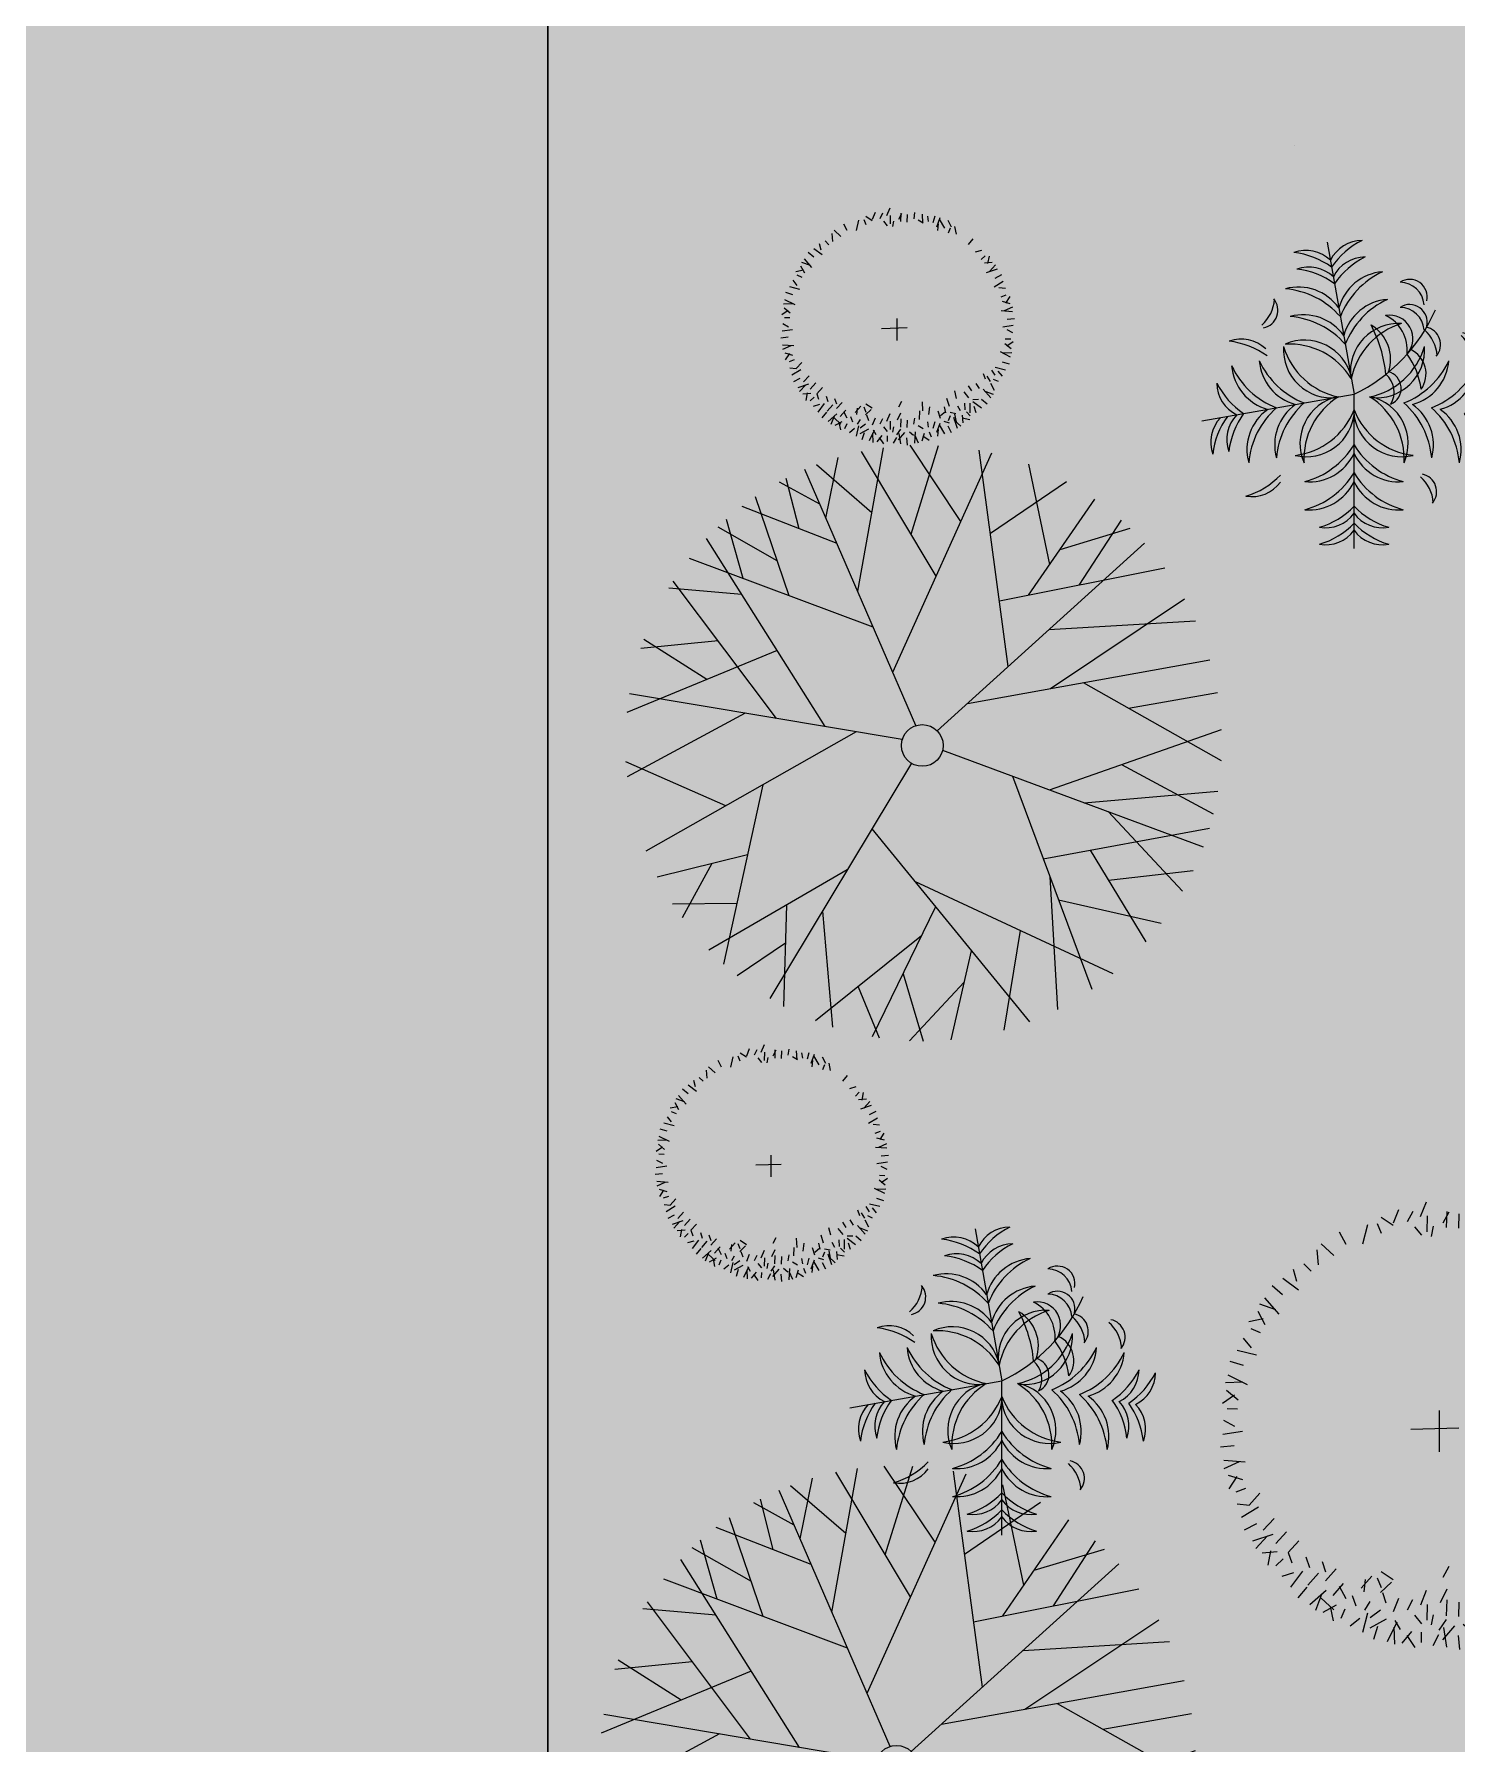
# Model space of a CAD drawing. Header units: millimetres. Extents: x 216896 to 446004, y 63591 to 243769.
# Drawn here: x 302514 to 307951, y 186574 to 193109 of the extents above; entities that cross this region are included whole.
import ezdxf

# ---------------------------------------------------------------- set-up
doc = ezdxf.new("R2010")
doc.units = ezdxf.units.MM
doc.layers.add('green', color=7, linetype='Continuous', true_color=0x45e718)
doc.layers.add('shadov', color=7, linetype='Continuous', true_color=0x2a3c34)
doc.layers.add('line pedestr', color=7, linetype='Continuous', lineweight=5, true_color=0x1c1c1c)
doc.layers.add('Stone', color=167, linetype='Continuous', lineweight=0)
doc.layers.add('trees 1', color=84, linetype='Continuous', lineweight=5)

# ---------------------------------------------------------------- blocks, each defined once
blk = doc.blocks.new('A$C19F01AD3')
at = {"color": 0}
for p, q in [((-0.115, 0.8195), (-0.2202, 0.9202)), ((-0.1988, 0.7618), (-0.1968, 0.9257)), ((-0.0031, 0.0658), (-0.1325, 0.9375)), ((-0.108, 0.7723), (-0.021, 0.9474)), ((0.0363, 0.7514), (-0.0938, 0.9425)), ((-0.071, 0.5232), (0.1249, 0.9402)), ((0.181, 0.5052), (0.0552, 0.9465)), ((0.301, 0.652), (0.208, 0.9258)), ((-0.0951, 0.6858), (-0.3546, 0.876)), ((-0.2838, 0.5658), (-0.306, 0.8946)), ((0.1385, 0.654), (0.2952, 0.9022)), ((-0.2916, 0.6819), (-0.4443, 0.8332)), ((-0.4103, 0.6563), (-0.4126, 0.8497)), ((-0.03, 0.2473), (0.4513, 0.8357)), ((0.3268, 0.1707), (0.4151, 0.8542)), ((-0.0528, 0.4005), (-0.5569, 0.7611)), ((-0.2806, 0.1368), (-0.4886, 0.8076)), ((0.5367, 0.4481), (0.5546, 0.7713)), ((-0.4229, 0.2018), (-0.6254, 0.7049)), ((-0.4267, 0.6081), (-0.6446, 0.6871)), ((0.3812, 0.5917), (0.6555, 0.6877)), ((0.4472, 0.3719), (0.7276, 0.6108)), ((-0.6028, 0.3777), (-0.7624, 0.5507)), ((-0.5373, 0.486), (-0.7796, 0.5255)), ((0.5807, 0.4856), (0.8119, 0.4929)), ((0.6097, 0.3613), (0.7917, 0.5249)), ((0.0573, 0.0325), (0.8437, 0.4357)), ((-0.365, 0.4089), (-0.8738, 0.3422)), ((-0.0562, 0.0344), (-0.8508, 0.3971)), ((0.3536, 0.3779), (0.8849, 0.3435)), ((-0.5139, 0.2433), (-0.9254, 0.1458)), ((0.4377, 0.069), (0.9199, 0.2325)), ((0.4811, 0.2498), (0.9352, 0.1575)), ((-0.6488, -0.0235), (-0.9173, 0.1921)), ((-0.1907, 0.0958), (-0.9302, -0.0968)), ((0.172, 0.0913), (0.9473, 0.0262)), ((0.542, 0.0602), (0.8997, -0.2902)), ((-0.5188, 0.0103), (-0.7855, -0.5045)), ((-0.0477, -0.0455), (-0.672, -0.6476)), ((0.0581, -0.031), (0.7736, -0.5391)), ((0.6596, -0.055), (0.9435, -0.0799)), ((-0.6229, -0.1906), (-0.9163, -0.1848)), ((-0.7388, -0.1883), (-0.8739, -0.3298)), ((-0.222, -0.2136), (0.1006, -0.9308)), ((0.2499, -0.1672), (0.3177, -0.8824)), ((0.3513, -0.2392), (0.9255, -0.1961)), ((0.592, -0.2211), (0.8318, -0.4462)), ((-0.6952, -0.3301), (-0.8913, -0.2802)), ((-0.3305, -0.3182), (-0.818, -0.4501)), ((0.4467, -0.307), (0.8642, -0.3812)), ((-0.5445, -0.3761), (-0.6362, -0.6828)), ((0.5127, -0.3538), (0.6746, -0.6569)), ((-0.4398, -0.4237), (-0.5037, -0.7859)), ((-0.1346, -0.408), (0.3943, -0.8517)), ((0.2761, -0.4442), (0.8082, -0.4868)), ((0.4264, -0.4562), (0.5216, -0.7817)), ((-0.5789, -0.4913), (-0.7533, -0.5512)), ((-0.0916, -0.5036), (-0.3906, -0.8481)), ((0.282, -0.5056), (0.1962, -0.9162)), ((-0.1578, -0.5799), (-0.5512, -0.7532)), ((0.2893, -0.5824), (0.5833, -0.7377)), ((0.4576, -0.5627), (0.7241, -0.6029)), ((0.1476, -0.6448), (0.0156, -0.9355)), ((-0.393, -0.6835), (-0.3705, -0.8571)), ((-0.2452, -0.6806), (-0.2392, -0.9032)), ((-0.0184, -0.6664), (-0.1536, -0.922)), ((-0.0657, -0.756), (-0.2808, -0.8909))]:
    blk.add_line(p, q, dxfattribs=at)
blk.add_circle((0, 0), 0.0659, dxfattribs=at)
blk = doc.blocks.new('plant22')
at = {"layer": 'trees 1'}
for p in [(0.0514, 0.5878), (-0.5878, 0.0514), (-0.1527, -0.57)]:
    blk.add_line(p, (0, 0), dxfattribs=at)
for centre, radius, start, end in [((-0.0711, 0.4469), 0.1362, 31.28999, 94.62435), ((-0.195, 0.2977), 0.3066, 39.0763, 68.37938), ((0.2438, 0.2593), 0.3066, 101.62067, 130.92374), ((0.1476, 0.4277), 0.1362, 75.37569, 138.71005), ((-0.0767, 0.3828), 0.1362, 31.28999, 94.62435), ((-0.2006, 0.2336), 0.3066, 39.0763, 68.37938), ((0.2382, 0.1952), 0.3066, 101.62067, 130.92374), ((0.142, 0.3637), 0.1362, 75.37569, 138.71005), ((-0.3384, 0.4781), 0.1476, 296.78938, 340.382), ((-0.2636, 0.4024), 0.0679, 266.25249, 25.25802), ((-0.2571, 0.1594), 0.3162, 26.37122, 70.03659), ((-0.1478, 0.268), 0.1886, 20.24893, 90.39374), ((0.2808, 0.1123), 0.3162, 99.96345, 143.62883), ((0.1921, 0.2382), 0.1886, 79.60631, 149.75112), ((-0.1572, 0.161), 0.1886, 20.24893, 90.39374), ((-0.2664, 0.0524), 0.3162, 26.37122, 70.03659), ((0.3014, 0.3037), 0.0673, 332.05777, 107.85327), ((0.2542, 0.2771), 0.0945, 350.18451, 73.65399), ((-0.3973, 0.1833), 0.1362, 31.28999, 94.62435), ((-0.5213, 0.034), 0.3066, 39.0763, 68.37938), ((0.2715, 0.0054), 0.3162, 99.96345, 143.62883), ((0.1828, 0.1313), 0.1886, 79.60631, 149.75112), ((0.2765, 0.2109), 0.0673, 332.05777, 107.85327), ((0.2293, 0.1842), 0.0945, 350.18451, 73.65399), ((-0.2382, 0.1921), 0.1886, 169.60631, 239.75112), ((-0.1123, 0.2808), 0.3162, 189.96345, 233.62883), ((-0.1313, 0.1828), 0.1886, 169.60631, 239.75112), ((-0.0054, 0.2715), 0.3162, 189.96345, 233.62883), ((-0.0391, 0.1863), 0.1839, 161.36545, 261.57408), ((0.0647, 0.2539), 0.2782, 181.81223, 243.33356), ((-0.1767, 0.0709), 0.1839, 358.42596, 98.6346), ((-0.2612, -0.0196), 0.2782, 16.66648, 78.18781), ((-0.1159, 0.6268), 0.6375, 280.47723, 321.65852), ((0.1863, 0.0391), 0.1839, 71.36545, 171.57408), ((0.2539, -0.0647), 0.2782, 91.81223, 153.33356), ((0.0218, 0.1316), 0.1528, 326.44769, 44.36725), ((-0.3544, 0.1252), 0.4985, 350.40076, 13.13906), ((0.0977, 0.1482), 0.1475, 338.75366, 49.09707), ((0.1848, 0.1698), 0.0904, 303.87444, 83.97629), ((-0.3637, 0.142), 0.1362, 165.37569, 228.71005), ((-0.1952, 0.2382), 0.3066, 191.62067, 220.92374), ((0.2, 0.087), 0.1476, 349.61804, 33.21066), ((0.3027, 0.1151), 0.0679, 304.74202, 63.74755), ((0.0709, 0.2522), 0.2782, 266.66648, 328.18781), ((0.127, 0.1418), 0.1839, 248.42596, 348.6346), ((-0.0399, -0.0101), 0.295, 352.57589, 20.89419), ((0.1867, 0.0304), 0.1026, 309.98656, 49.40341), ((0.33, 0.0292), 0.1476, 349.61804, 33.21066), ((0.4326, 0.0573), 0.0679, 304.74202, 63.74755), ((-0.4455, -0.0712), 0.1362, 121.28999, 184.62435), ((-0.2963, -0.1952), 0.3066, 129.0763, 158.37938), ((-0.3828, -0.0767), 0.1362, 121.28999, 184.62435), ((-0.2336, -0.2006), 0.3066, 129.0763, 158.37938), ((-0.268, -0.1478), 0.1886, 110.24893, 180.39374), ((-0.1594, -0.2571), 0.3162, 116.37122, 160.03659), ((-0.161, -0.1572), 0.1886, 110.24893, 180.39374), ((-0.0524, -0.2664), 0.3162, 116.37122, 160.03659), ((-0.0709, -0.1767), 0.1839, 88.42596, 188.6346), ((0.0196, -0.2612), 0.2782, 106.66648, 168.18781), ((0.1154, -0.008), 0.0664, 279.22577, 60.1279), ((0.0605, -0.009), 0.0921, 315.4398, 33.66945), ((0.1404, 0.2324), 0.3162, 276.37122, 320.03659), ((0.2051, 0.0926), 0.1886, 270.24893, 340.39374), ((-0.2388, 0.1078), 0.2782, 261.81223, 323.33356), ((-0.1903, -0.0062), 0.1839, 241.36545, 341.57408), ((0.1617, -0.1005), 0.1839, 168.42596, 268.6346), ((0.2607, -0.026), 0.2782, 186.66648, 248.18781), ((-0.1476, -0.2164), 0.2782, 341.81223, 43.33356), ((-0.027, -0.1884), 0.1839, 321.36545, 61.57408), ((0.2377, 0.1871), 0.3162, 276.37122, 320.03659), ((0.3024, 0.0473), 0.1886, 270.24893, 340.39374), ((-0.0878, -0.257), 0.3162, 349.96345, 33.62883), ((0.0609, -0.2166), 0.1886, 329.60631, 39.75112), ((0.0095, -0.3023), 0.3162, 349.96345, 33.62883), ((0.2881, 0.1087), 0.3066, 289.0763, 318.37938), ((0.386, -0.0588), 0.1362, 281.28999, 344.62435), ((0.346, 0.0817), 0.3066, 289.0763, 318.37938), ((0.4438, -0.0858), 0.1362, 281.28999, 344.62435), ((-0.2683, 0.0418), 0.3162, 269.96345, 313.62883), ((0.2533, -0.0979), 0.3162, 196.37122, 240.03659), ((0.1582, -0.262), 0.1886, 329.60631, 39.75112), ((0.102, -0.2905), 0.3066, 351.62067, 20.92374), ((0.2932, -0.2578), 0.1362, 325.37569, 28.71005), ((-0.5091, 0.037), 0.3066, 271.62067, 300.92374), ((-0.4436, -0.1456), 0.1362, 245.37569, 308.71005), ((-0.2028, -0.0976), 0.1886, 249.60631, 319.75112), ((0.1268, -0.1859), 0.1886, 190.24893, 260.39374), ((0.1598, -0.3175), 0.3066, 351.62067, 20.92374), ((0.3511, -0.2848), 0.1362, 325.37569, 28.71005), ((-0.2961, -0.0618), 0.3162, 269.96345, 313.62883), ((-0.2306, -0.2012), 0.1886, 249.60631, 319.75112), ((0.099, -0.2896), 0.1886, 190.24893, 260.39374), ((0.2255, -0.2016), 0.3162, 196.37122, 240.03659), ((0.0402, -0.4521), 0.1476, 349.61804, 33.21066), ((0.1429, -0.424), 0.0679, 304.74202, 63.74755), ((-0.2684, -0.1509), 0.3066, 271.62067, 300.92374), ((-0.203, -0.3335), 0.1362, 245.37569, 308.71005), ((0.0091, -0.3903), 0.1362, 201.28999, 264.62435), ((0.157, -0.2649), 0.3066, 209.0763, 238.37938), ((-0.2852, -0.2136), 0.3066, 271.62067, 300.92374), ((-0.2198, -0.3963), 0.1362, 245.37569, 308.71005), ((-0.0078, -0.4531), 0.1362, 201.28999, 264.62435), ((0.1402, -0.3276), 0.3066, 209.0763, 238.37938)]:
    blk.add_arc(centre, radius, start, end, dxfattribs=at)
blk = doc.blocks.new('arbor2')
at = {"color": 0}
for p, q in [((0.0933, 0.45), (0.0739, 0.4243)), ((-0.1338, 0.4234), (-0.1154, 0.3942)), ((-0.0858, 0.4092), (-0.0919, 0.4366)), ((-0.0337, 0.4362), (-0.0532, 0.4009)), ((-0.0109, 0.4122), (-0.0132, 0.4328)), ((-0.0029, 0.4442), (0.0167, 0.4223)), ((0.0347, 0.449), (0.0173, 0.4257)), ((0.0617, 0.4386), (0.0458, 0.4212)), ((0.0879, 0.4222), (0.0785, 0.3914)), ((0.1157, 0.4006), (0.1329, 0.4188)), ((0.1285, 0.4207), (0.1191, 0.3898)), ((-0.2012, 0.3625), (-0.2019, 0.3875)), ((-0.168, 0.3753), (-0.178, 0.3935)), ((-0.1458, 0.4137), (-0.1508, 0.3835)), ((0.0573, 0.4078), (0.0663, 0.3875)), ((0.0942, 0.399), (0.085, 0.3801)), ((0.151, 0.41), (0.1426, 0.3821)), ((0.1799, 0.4095), (0.171, 0.3876)), ((0.2064, 0.3959), (0.1988, 0.3623)), ((0.224, 0.3833), (0.2218, 0.3625)), ((-0.253, 0.3081), (-0.2722, 0.3474)), ((-0.236, 0.3439), (-0.2521, 0.3669)), ((-0.2024, 0.3442), (-0.2274, 0.3757)), ((0.1863, 0.379), (0.2017, 0.363)), ((0.2511, 0.3761), (0.2379, 0.3535)), ((0.2685, 0.3644), (0.2468, 0.3344)), ((0.2644, 0.3606), (0.2755, 0.3218)), ((0.2956, 0.348), (0.3018, 0.3206)), ((-0.2931, 0.3251), (-0.2862, 0.2953)), ((-0.2858, 0.3386), (-0.2576, 0.3187)), ((0.2563, 0.3441), (0.2475, 0.3207)), ((0.2854, 0.3011), (0.2984, 0.3174)), ((0.3137, 0.3181), (0.3121, 0.2887)), ((-0.3248, 0.2566), (-0.335, 0.2794)), ((-0.3159, 0.3095), (-0.2866, 0.3078)), ((-0.299, 0.2812), (-0.3152, 0.2941)), ((-0.3188, 0.2393), (-0.3541, 0.2588)), ((0.3481, 0.2381), (0.3711, 0.2543)), ((-0.3518, 0.1866), (-0.3846, 0.2155)), ((-0.3498, 0.2261), (-0.3735, 0.2411)), ((-0.4105, 0.1637), (-0.3827, 0.1734)), ((-0.3954, 0.1869), (-0.3776, 0.162)), ((-0.3938, 0.2022), (-0.3601, 0.1945)), ((0.3667, 0.2034), (0.3918, 0.2041)), ((0.3796, 0.1701), (0.3978, 0.1802)), ((0.4122, 0.175), (0.3995, 0.1485)), ((-0.384, 0.1441), (-0.4039, 0.1498)), ((0.4179, 0.1479), (0.3878, 0.1529)), ((-0.3984, 0.1115), (-0.4166, 0.1287)), ((0.3869, 0.1173), (0.4305, 0.1201)), ((0.4276, 0.136), (0.3984, 0.1176)), ((-0.4098, 0.0738), (-0.4375, 0.0785)), ((-0.3863, 0.0977), (-0.4263, 0.1023)), ((0.4134, 0.0879), (0.4408, 0.0941)), ((-0.4413, 0.0348), (-0.4073, 0.0406)), ((-0.3966, 0.0364), (-0.438, 0.0506)), ((0.0096, 0.0359), (-0.0121, -0.0451)), ((0.4008, 0.0568), (0.4396, 0.0679)), ((0.4173, 0.0487), (0.4407, 0.0398)), ((-0.442, -0.0071), (-0.4201, 0.0125)), ((-0.4369, 0.02), (-0.411, 0.0039)), ((0.0385, -0.0091), (-0.056, 0.0132)), ((0.4164, 0.0131), (0.4371, 0.0154)), ((0.4484, 0.005), (0.4265, -0.0145)), ((-0.41, -0.0152), (-0.4307, -0.0174)), ((-0.3846, -0.0322), (-0.4117, -0.0497)), ((0.4433, -0.0221), (0.4174, -0.006)), ((-0.4109, -0.0507), (-0.4343, -0.0419)), ((-0.3944, -0.0588), (-0.4332, -0.0699)), ((0.403, -0.0385), (0.4444, -0.0527)), ((0.4477, -0.0369), (0.4137, -0.0427)), ((-0.407, -0.09), (-0.4344, -0.0962)), ((-0.37, -0.0888), (-0.3971, -0.1064)), ((0.3927, -0.0998), (0.4327, -0.1044)), ((0.4162, -0.0758), (0.4439, -0.0806)), ((-0.3805, -0.1194), (-0.4241, -0.1222)), ((-0.4212, -0.138), (-0.392, -0.1196)), ((-0.3527, -0.1214), (-0.3797, -0.139)), ((0.4048, -0.1136), (0.423, -0.1307)), ((-0.4115, -0.15), (-0.3814, -0.155)), ((-0.4058, -0.177), (-0.3931, -0.1506)), ((-0.3732, -0.1722), (-0.3914, -0.1822)), ((-0.333, -0.1453), (-0.3601, -0.1628)), ((-0.3601, -0.1628), (-0.3586, -0.185)), ((0.4018, -0.1889), (0.384, -0.1641)), ((0.4169, -0.1658), (0.3891, -0.1755)), ((0.3904, -0.1461), (0.4103, -0.1519)), ((-0.3603, -0.2054), (-0.3854, -0.2062)), ((-0.342, -0.2066), (-0.3736, -0.2317)), ((-0.3277, -0.1808), (-0.3262, -0.203)), ((-0.2987, -0.1979), (-0.2972, -0.22)), ((0.3582, -0.1886), (0.391, -0.2176)), ((0.4002, -0.2043), (0.3665, -0.1966)), ((-0.3417, -0.2402), (-0.3647, -0.2564)), ((-0.3119, -0.2192), (-0.3389, -0.2368)), ((-0.2748, -0.2198), (-0.3019, -0.2374)), ((0.3252, -0.2413), (0.3605, -0.2609)), ((0.3562, -0.2282), (0.3799, -0.2432)), ((-0.306, -0.2572), (-0.3453, -0.2765)), ((-0.3365, -0.29), (-0.3165, -0.2618)), ((-0.3194, -0.2693), (-0.301, -0.2985)), ((-0.2687, -0.2525), (-0.2957, -0.27)), ((-0.2713, -0.2835), (-0.2775, -0.2561)), ((-0.2092, -0.2529), (-0.2363, -0.2705)), ((-0.2321, -0.2796), (-0.2232, -0.2562)), ((-0.1741, -0.2747), (-0.2004, -0.2894)), ((-0.1965, -0.2804), (-0.1988, -0.2598)), ((-0.1885, -0.2484), (-0.1689, -0.2704)), ((-0.0699, -0.2921), (-0.0527, -0.2739)), ((0.2749, -0.2523), (0.2764, -0.2744)), ((0.2856, -0.2669), (0.2928, -0.2894)), ((0.3091, -0.2484), (0.3163, -0.2709)), ((0.3312, -0.2587), (0.3414, -0.2815)), ((-0.3229, -0.2974), (-0.2932, -0.2904)), ((-0.3073, -0.3202), (-0.3057, -0.2908)), ((-0.279, -0.3032), (-0.292, -0.3194)), ((-0.2575, -0.2803), (-0.256, -0.3024)), ((-0.2259, -0.3012), (-0.241, -0.3157)), ((-0.1969, -0.2903), (-0.1954, -0.3124)), ((-0.1688, -0.3103), (-0.1862, -0.3335)), ((-0.1101, -0.3092), (-0.1295, -0.335)), ((0.0208, -0.2967), (0.0132, -0.3304)), ((0.1144, -0.3076), (0.1161, -0.3399)), ((0.1508, -0.2882), (0.1504, -0.3182)), ((0.1843, -0.3013), (0.1958, -0.328)), ((0.2068, -0.2831), (0.214, -0.3055)), ((0.2369, -0.2818), (0.2441, -0.3043)), ((0.2594, -0.3102), (0.2786, -0.3495)), ((0.2995, -0.3272), (0.2926, -0.2974)), ((0.3054, -0.2832), (0.3216, -0.2962)), ((-0.2545, -0.329), (-0.2773, -0.3393)), ((-0.2371, -0.3231), (-0.2566, -0.3583)), ((-0.2039, -0.3443), (-0.2399, -0.3533)), ((-0.2097, -0.3241), (-0.2344, -0.333)), ((-0.1418, -0.3206), (-0.1576, -0.3381)), ((-0.1155, -0.337), (-0.1249, -0.3678)), ((-0.0697, -0.3177), (-0.0893, -0.3405)), ((-0.075, -0.3386), (-0.0844, -0.3694)), ((0.0023, -0.3282), (-0.0072, -0.3591)), ((0.0432, -0.3224), (0.0325, -0.3505)), ((0.0975, -0.3367), (0.0966, -0.3603)), ((0.1758, -0.3437), (0.1712, -0.3695)), ((0.211, -0.3382), (0.2314, -0.3432)), ((0.2922, -0.3407), (0.264, -0.3208)), ((-0.224, -0.354), (-0.239, -0.3777)), ((-0.1844, -0.356), (-0.2133, -0.3889)), ((-0.2, -0.398), (-0.1924, -0.3643)), ((-0.1873, -0.3518), (-0.1816, -0.372)), ((-0.1461, -0.3515), (-0.1371, -0.3717)), ((-0.1093, -0.3603), (-0.1184, -0.3791)), ((-0.0862, -0.3763), (-0.1064, -0.3931)), ((-0.0525, -0.3493), (-0.0609, -0.3771)), ((-0.0235, -0.3498), (-0.0325, -0.3716)), ((-0.0171, -0.3802), (-0.0017, -0.3962)), ((0.0205, -0.3759), (0.0184, -0.3968)), ((0.0702, -0.3462), (0.0718, -0.3752)), ((0.0753, -0.3657), (0.0981, -0.3554)), ((0.0998, -0.3915), (0.1128, -0.3753)), ((0.114, -0.3632), (0.1339, -0.3729)), ((0.1281, -0.3745), (0.1265, -0.4039)), ((0.1479, -0.3462), (0.153, -0.3666)), ((0.1744, -0.3774), (0.1844, -0.3956)), ((0.1962, -0.3488), (0.186, -0.3844)), ((0.2076, -0.3646), (0.2083, -0.3896)), ((0.2088, -0.3463), (0.2338, -0.3778)), ((0.2424, -0.346), (0.2586, -0.3689)), ((-0.1847, -0.3996), (-0.1599, -0.3818)), ((-0.1616, -0.4147), (-0.1713, -0.387)), ((-0.1419, -0.3882), (-0.1477, -0.4082)), ((-0.1093, -0.4026), (-0.1265, -0.4208)), ((-0.0739, -0.3933), (-0.1046, -0.414)), ((-0.0956, -0.3905), (-0.1001, -0.4305)), ((-0.0716, -0.4141), (-0.0764, -0.4417)), ((-0.0557, -0.3947), (-0.0434, -0.4117)), ((-0.0343, -0.4008), (-0.0484, -0.4422)), ((-0.0327, -0.4456), (-0.0385, -0.4115)), ((0.0173, -0.4143), (0.0196, -0.4349)), ((0.0477, -0.3831), (0.0345, -0.4058)), ((0.0651, -0.3948), (0.0433, -0.4248)), ((0.0529, -0.4151), (0.044, -0.4385)), ((0.061, -0.3987), (0.0721, -0.4374)), ((0.0826, -0.3899), (0.1, -0.4017)), ((0.0922, -0.4112), (0.0983, -0.4386)), ((0.1216, -0.3847), (0.1243, -0.4284)), ((0.1402, -0.4254), (0.1218, -0.3962)), ((0.1522, -0.4157), (0.1572, -0.3856)), ((0.1792, -0.41), (0.1527, -0.3973)), ((-0.0179, -0.4412), (-0.0017, -0.4152)), ((0.0093, -0.4463), (-0.0103, -0.4243))]:
    blk.add_line(p, q, dxfattribs=at)

msp = doc.modelspace()

# ---------------------------------------------------------------- hatches: boundary and pattern name
at = {"layer": 'shadov', "ltscale": 0.1}
h = msp.add_hatch(dxfattribs=at)
h.set_pattern_fill('DOTS', color=256, scale=0.001)
h.paths.add_polyline_path([(301407.1, 217899.8), (312801.2, 225349), (312801.2, 212348), (312876.2, 207772.5), (312801.2, 178300), (309333.4, 178300), (309333.4, 168225), (331284.9, 168225), (319890.8, 160775.8), (297939.4, 160775.8), (297939.4, 170850.8), (301375.7, 173101.6)])
at = {"layer": 'Stone', "lineweight": 0}
h = msp.add_hatch(dxfattribs=at)
h.set_pattern_fill('GRAVEL,_O', color=256, scale=75, angle=30)
h.set_pattern_definition([(258.0128, (293194.72, 204320.65), (-4625.72783, -22468.03027), [256.29, -25372.875]), (214.9697, (293141.49, 204069.95), (18844.87948, 13079.78524), [439.804, -43540.5]), (162.5104, (292781.09, 203817.88), (26975.28217, -8622.587), [310.11, -30701.025]), (297.2737, (292375.8, 203033.96), (-17400.22264, 33948.05313), [400.504, -39649.8]), (322.8337, (292559.33, 202677.98), (-19678.92189, 15034.83847), [392.725, -38879.85]), (27.2737, (292872.28, 202440.72), (-33948.05313, -17400.22264), [400.504, -39649.8]), (67.6942, (293228.26, 202624.25), (-11922.14117, -28880.27706), [529.645, -52434.825]), (102.2553, (293429.29, 203114.26), (-9406.53422, 42962.64854), [500.04, -49503.975]), (151.4296, (293323.15, 203602.905), (-25580.71599, 13827.09193), [401.86, -39784.125]), (205.2364, (292970.22, 203795.09), (19100.03914, 8827.72886), [458.785, -22480.425]), (252.3974, (292555.224, 203599.486), (-9319.85496, -29577.53907), [593.31, -58737.6]), (168.8141, (294018.6, 203960.43), (-17263.4326, 3231.1594), [202.504, -20047.95]), (201.4692, (293819.95, 203999.72), (23352.09119, 9082.916), [385.26, -38140.95]), (255, (293461.4, 203858.7), (952.5, -1649.777), [269.41, -2424.67]), (233.1986, (293231.63, 203990), (6343.9114, 8062.0873), [145.08, -14362.95]), (321.8014, (293144.72, 203873.84), (-4507.2814, 3996.8377), [205.174, -10053.6]), (60.9638, (293305.96, 203746.96), (3044.3285, 6157.0563), [333.24, -10774.725]), (191.5651, (293467.7, 204038.3), (4252.057, 255.225), [240.965, -5783.175]), (46.3895, (292187.85, 203321.39), (13640.29899, 14474.33014), [337.566, -33419.1]), (100.3462, (292420.69, 203565.8), (3878.39, -21957.52606), [283.2, -28036.65]), (323.1986, (293277.2, 204368.28), (-8062.0873, 6343.9114), [290.16, -14217.9]), (13.6105, (293509.54, 204194.46), (-19355.2871, -4575.68037), [337.566, -33419.1]), (9.444, (292778.4, 202298.53), (-10153.8999, -1462.9531), [325.526, -15950.775]), (324.7751, (293099.52, 202351.94), (-18726.36788, 13385.065), [272.754, -27002.7]), (96.8014, (294246.2, 202728.02), (-1462.9448, 10153.9281), [290.16, -14217.9]), (47.354, (294211.84, 203016.14), (-17637.12603, -18981.6043), [319.337, -31614.3]), (99.444, (293437.81, 202261.3), (1462.9531, -10153.8999), [162.763, -16113.6]), (131.3099, (294147.2, 202670.87), (-5459.758, 5646.5971), [97.136, -9616.5]), (195.9638, (294083.1, 202743.84), (5901.837, 1207.7265), [392.726, -7461.79]), (216.009, (293705.51, 202635.82), (15545.26184, 11174.7605), [363.95, -36031.05]), (333.6901, (293391.7, 203598.5), (-3554.777, 2347.0533), [274.74, -6593.835]), (23.1572, (293637.97, 203476.71), (29951.25283, 12892.93513), [479.668, -47487]), (90.9454, (294079, 203665.34), (68.3859, -15358.41236), [196.13, -19417.05]), (120, (294075.8, 203861.4), (-2602.28, 697.28), [114.3, -1790.7]), (150.2564, (293643.94, 202666.27), (13266.59623, -7738.451), [264.65, -26200.425]), (78.0128, (293414.16, 202797.57), (4625.72783, 22468.03027), [512.58, -25116.6]), (30, (293520.6, 203299), (697.28, 2602.28), [495.3, -1409.7]), (355.3048, (293949.56, 203546.62), (-23165.256, 2023.46636), [301.207, -29819.475]), (284.0546, (294249.76, 203521.97), (2160.2265, -7551.6317), [277.37, -13591.275]), (237.646, (294317.12, 203252.9), (-21820.77249, -34595.28796), [451.61, -44709.375]), (205.4261, (294075.44, 202871.4), (-22399.61946, -10732.73244), [477.77, -47299.35]), (205.4261, (294075.44, 202871.4), (-22399.61946, -10732.73244), [477.77, -47299.35])])
h.paths.add_polyline_path([(293610.3, 164642.3), (302257.5, 164642.3), (302257.5, 179683.4), (293610.3, 179683.4)], flags=16)
h.paths.add_polyline_path([(294257.5, 184283.4), (302257.5, 184283.4), (302257.5, 181283.4), (294257.5, 181283.4)], flags=16)
h.paths.add_polyline_path([(294257.5, 188483.4), (302257.5, 188483.4), (302257.5, 185483.4), (294257.5, 185483.4)], flags=16)
h.paths.add_polyline_path([(294257.5, 192683.4), (302257.5, 192683.4), (302257.5, 189683.4), (294257.5, 189683.4)], flags=16)
edge = h.paths.add_edge_path()
edge.add_line((293607.1, 153195.7), (293607.1, 162642.3))
edge.add_line((293607.1, 162642.3), (302257.5, 162642.3))
edge.add_line((302257.5, 162642.3), (302257.5, 153195.7))
edge.add_line((302257.5, 153195.7), (304476.6, 153195.7))
edge.add_line((304476.6, 153195.7), (304476.6, 161675.3))
edge.add_line((304476.6, 161675.3), (309320.4, 161675.3))
edge.add_line((309320.4, 161675.3), (309320.4, 165847.4))
edge.add_line((309320.4, 165847.4), (304476.6, 165847.4))
edge.add_line((304476.6, 165847.4), (304476.6, 194585.1))
edge.add_line((304476.6, 194585.1), (296994.2, 194585.1))
edge.add_line((296994.2, 194585.1), (295031.1, 197985))
edge.add_line((295031.1, 197985), (289835, 194985.1))
edge.add_line((289835, 194985.1), (289835, 191274.4))
edge.add_line((289835, 191274.4), (291607.1, 191274.4))
edge.add_line((291607.1, 191274.4), (291607.1, 175228.1))
edge.add_line((291607.1, 175228.1), (291607.1, 171222.2))
edge.add_line((291607.1, 171222.2), (291607.1, 165645.2))
edge.add_line((291607.1, 165645.2), (291607.1, 161639.3))
edge.add_line((291607.1, 161639.3), (291607.1, 153195.7))
edge.add_line((291607.1, 153195.7), (293607.1, 153195.1))

# ---------------------------------------------------------------- linework, layer by layer
at = {"layer": 'green'}
msp.add_line((307329.8, 192683.3), (307329.7, 192683.4), dxfattribs=at)
at = {"layer": 'line pedestr'}
msp.add_line((304476.6, 194585.2), (304476.6, 173225.2), dxfattribs=at)
msp.add_lwpolyline([(293607.1, 153195.7), (293607.1, 162642.3), (302257.5, 162642.3), (302257.5, 153195.7), (304476.6, 153195.7), (304476.6, 161675.3), (309320.4, 161675.3), (309320.4, 165847.4), (304476.6, 165847.4), (304476.6, 194585.1), (296994.2, 194585.1), (295031.1, 197985), (289835, 194985.1), (289835, 191274.4), (291607.1, 191274.4), (291607.1, 175228.1), (291607.1, 171222.2), (291607.1, 165645.2), (291607.1, 161639.3), (291607.1, 153195.7), (293607.1, 153195.1)], dxfattribs=at)

# ---------------------------------------------------------------- block references
at = {"layer": 'green'}
for name, p, xscale, yscale, zscale, rotation in [('arbor2', (305810.4, 191984.7), 1000, 1000, 1000, 14.99999999998732), ('plant22', (307558.1, 191732.7), 1000, 1000, 1000, 14.99999999998732), ('A$C19F01AD3', (305908.2, 190389.8), 1210.070298431674, 1210.070298431674, 1210.070298431674, 14.99999999998812), ('arbor2', (305329.9, 188787.1), 1000, 1000, 1000, 14.99999999998732), ('arbor2', (307884, 187778), 1889.019404625307, 1889.019404625307, 1889.019404625307, 14.99999999998728), ('plant22', (306212.1, 187961), 1000, 1000, 1000, 14.99999999998732), ('A$C19F01AD3', (305809.5, 186487.9), 1210.070298431674, 1210.070298431674, 1210.070298431674, 14.99999999998812)]:
    msp.add_blockref(name, p, dxfattribs=dict(at, xscale=xscale, yscale=yscale, zscale=zscale, rotation=rotation))

doc.saveas('drawing.dxf')
